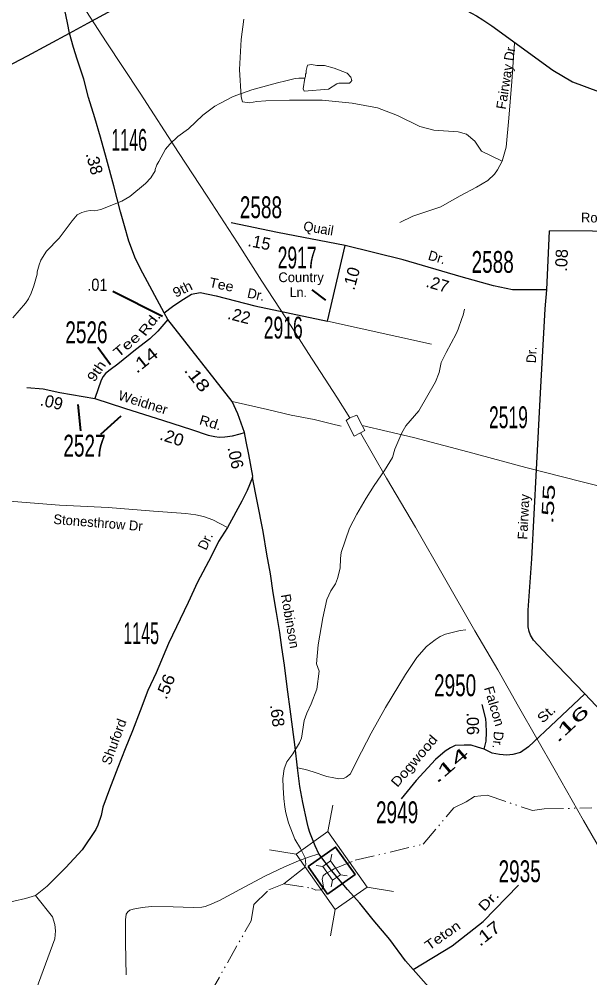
# Model space of a CAD drawing. Extents: x 379811 to 435220, y 199880 to 232769.
# Drawn here: x 401595 to 402772, y 212462 to 214437 of the extents above; entities that cross this region are included whole.
import ezdxf
from ezdxf.enums import TextEntityAlignment as Align

# ---------------------------------------------------------------- set-up
doc = ezdxf.new("R2010")
doc.units = 0
doc.header["$LTSCALE"] = 8
doc.linetypes.add('DASH_DOUBLE_DOT', pattern=[9.2, 5, -1.2, 0.3, -1.2, 0.3, -1.2])
doc.linetypes.add('LONG_DASHED', pattern=[7.5, 6, -1.5])
for name, color, linetype, lineweight in [('10', 7, 'Continuous', 40), ('11', 7, 'Continuous', 40), ('17', 7, 'Continuous', 40), ('31', 7, 'Continuous', 25), ('32', 7, 'Continuous', 25), ('35', 7, 'Continuous', 13), ('50', 7, 'Continuous', 13), ('56', 7, 'Continuous', 13), ('59', 7, 'DASH_DOUBLE_DOT', 13), ('62', 7, 'Continuous', 13), ('8', 7, 'Continuous', 25)]:
    doc.layers.add(name, color=color, linetype=linetype, lineweight=lineweight)

msp = doc.modelspace()

# ---------------------------------------------------------------- linework, layer by layer
at = {"layer": '11'}
for p, q in [((401788.039, 213876.535), (401890.402, 213824.535)), ((402198.719, 213879.028), (402226.766, 213857.512)), ((401757.553, 213761.258), (401783.573, 213725.59)), ((401722.104, 213588.492), (401716.905, 213643.107)), ((401763.69, 213581.99), (401805.276, 213619.701))]:
    msp.add_line(p, q, dxfattribs=at)
at = {"layer": '31', "lineweight": 35}
msp.add_lwpolyline([(402190.802, 212691.102), (402247.577, 212731.16), (402287.665, 212674.341), (402230.89, 212634.284)], close=True, dxfattribs=at)
at = {"layer": '32'}
for p, q in [((402682.861, 213879.103), (402688.134, 214000.666)), ((402230.801, 213814.474), (402266.916, 213970.308))]:
    msp.add_line(p, q, dxfattribs=at)
for points in [[(401699.317, 214408.11), (401736.99, 214428.584), (401786.153, 214455.536), (401817.147, 214472.641), (401854.711, 214494.16), (401885.279, 214513.847), (401940.587, 214545.206), (401981.199, 214569.567), (402017.537, 214593.409), (402041.317, 214609.736), (402061.623, 214621.657), (402082.464, 214634.097), (402094.755, 214639.798), (402107.58, 214644.981), (402134.566, 214648.869)], [(402134.566, 214648.869), (402151.666, 214646.796), (402176.781, 214636.948), (402255.598, 214583.593), (402283.876, 214562.544), (402303.379, 214549.874), (402335.477, 214526.024), (402359.642, 214508.15), (402374.085, 214499.599), (402390.72, 214490.92), (402406.768, 214485.004), (402434.263, 214476.363), (402456.649, 214470.255), (402493.916, 214461.964), (402517.511, 214454.808), (402538.246, 214443.361), (402550.937, 214435.188), (402569.234, 214422.982), (402695.298, 214331.579), (402735.644, 214307.355), (402789.338, 214288.016)], [(401699.317, 214408.11), (401694.774, 214429.102), (401689.431, 214455.536)], [(400868.095, 214138.326), (400902.562, 214160.354), (400944.778, 214189.898), (400982.184, 214216.333), (400998.75, 214227.736), (401016.385, 214237.065), (401036.691, 214244.322), (401058.066, 214251.578), (401076.235, 214256.243), (401115.511, 214258.057), (401159.865, 214252.874), (401230.402, 214245.617), (401295.061, 214240.953), (401324.452, 214240.953), (401349.033, 214242.508), (401372.546, 214246.654), (401423.846, 214264.796), (401510.949, 214308.334), (401612.747, 214360.943), (401699.317, 214408.11)], [(401893.936, 213831.688), (401849.997, 213913.541), (401834.913, 213943.22), (401821.364, 213979.257), (401812.493, 214010.638), (401804.097, 214039.565), (401790.529, 214093.111), (401775.391, 214149.206), (401762.823, 214193.449), (401750.917, 214233.402), (401738.284, 214275.513), (401728.498, 214312.961), (401714.546, 214354.465), (401707.6, 214378.307), (401699.317, 214408.11)], [(403112.9, 214271.195), (403132.899, 213997.552), (402688.134, 214000.666)], [(402266.916, 213970.308), (402127.976, 213997.552), (402032.269, 214016.949)], [(402682.861, 213879.103), (402611.876, 213879.103), (402573.27, 213887.559), (402506.022, 213905.679), (402386.469, 213940.712), (402266.916, 213970.308)], [(401893.936, 213831.688), (401911.371, 213844.977), (401928.182, 213856.755), (401950.599, 213870.043), (401968.554, 213873.502), (402001.658, 213866.419), (402081.36, 213845.883), (402230.801, 213814.474)], [(402761.499, 213047.076), (402685.433, 213125.013), (402655.436, 213157.573), (402649.008, 213167.964), (402646.151, 213175.584), (402644.722, 213184.59), (402644.722, 213219.229), (402652.221, 213324.876), (402661.864, 213508.806), (402670.077, 213666.41), (402679.362, 213840.295), (402682.861, 213879.103)], [(402059.955, 213585.336), (402045.834, 213623.997), (402034.567, 213648.801), (401902.03, 213817.796), (401893.936, 213831.688)], [(401902.03, 213817.796), (401881.031, 213794.051), (401864.604, 213778.117), (401835.32, 213755.256), (401798.537, 213725.814), (401782.824, 213714.383), (401773.361, 213706.59), (401768.361, 213700.701), (401764.076, 213692.734), (401751.22, 213655.325)], [(401611.231, 213678.186), (401644.443, 213675.415), (401679.262, 213667.621), (401751.22, 213655.325)], [(401751.22, 213655.325), (401812.287, 213635.235), (401892.459, 213610.122), (401950.49, 213591.244), (401984.773, 213579.813), (401998.701, 213576.696), (402007.629, 213575.656), (402019.414, 213576.003), (402034.769, 213578.427), (402050.483, 213582.584), (402059.955, 213585.336)], [(402076.373, 213492.352), (402076.708, 213495.318), (402068.413, 213539.675), (402062.829, 213566.808), (402059.955, 213585.336)], [(402076.373, 213492.352), (402064.945, 213466.027), (402054.232, 213443.859), (402024.948, 213389.823), (402006.021, 213360.38), (401991.023, 213329.898), (401963.167, 213276.555), (401943.883, 213234.989), (401902.815, 213150.818), (401877.817, 213089.855), (401860.675, 213053.83), (401844.962, 213011.572), (401828.892, 212970.352), (401813.893, 212933.636), (401798.894, 212894.84), (401781.753, 212850.503), (401767.825, 212813.441), (401764.254, 212796.121), (401757.112, 212776.031), (401753.541, 212767.025), (401724.971, 212725.459), (401691.7, 212688.876)], [(402239.139, 212683.025), (402213.264, 212716.968), (402205.212, 212733.906), (402194.615, 212761.37), (402191.579, 212770.301), (402188.817, 212781.719), (402179.709, 212823.031), (402174.09, 212855.599), (402168.687, 212894.667), (402164.476, 212936.965), (402155.381, 213005.261), (402147.932, 213061.428), (402141.841, 213106.024), (402136.846, 213142.535), (402132.655, 213173.347), (402125.592, 213214.068), (402118.969, 213255.203), (402113.066, 213293.937), (402106.066, 213334.717), (402098.024, 213381.386), (402085.765, 213443.921), (402076.373, 213492.352)], [(402761.499, 213047.076), (402702.218, 212990.962), (402645.436, 212937.965), (402628.295, 212926.188), (402612.581, 212922.032), (402600.44, 212920.646), (402585.441, 212922.032), (402570.442, 212924.803), (402554.015, 212933.116)], [(403137.542, 212907.484), (403092.188, 212889.125), (403041.477, 212874.577), (402978.268, 212859.683), (402958.983, 212856.219), (402948.984, 212858.297), (402940.414, 212861.761), (402930.414, 212869.382), (402907.559, 212895.707), (402818.994, 212985.766), (402761.499, 213047.076)], [(402554.015, 212933.116), (402557.586, 212949.05), (402558.3, 212967.754), (402557.586, 212985.766), (402556.872, 212995.465), (402549.729, 213024.561)], [(402554.015, 212933.116), (402539.73, 212937.273), (402526.874, 212941.429), (402512.589, 212941.429), (402494.019, 212940.736), (402484.02, 212935.887), (402473.307, 212928.959), (402453.308, 212911.64), (402413.311, 212867.996), (402382.599, 212830.586)], [(402407.21, 212478.886), (402391.67, 212496.46), (402359.16, 212540.973), (402324.623, 212580.94), (402297.128, 212615.484), (402271.777, 212643.688), (402239.139, 212683.025)], [(402407.21, 212478.886), (402487.844, 212527.767), (402551.439, 212577.885), (402624.308, 212652.419)], [(402439.506, 212442.363), (402407.21, 212478.886)]]:
    msp.add_lwpolyline(points, dxfattribs=at)
at = {"layer": '35'}
msp.add_line((402230.801, 213814.474), (402445, 213767.361), dxfattribs=at)
for points in [[(402590.705, 214144.263), (402548.363, 214164.799), (402534.665, 214185.335), (402517.23, 214199.832), (402499.795, 214204.664), (402449.981, 214208.287), (402421.338, 214215.536), (402375.261, 214238.488), (402334.164, 214254.192), (402281.86, 214263.856), (402219.593, 214269.897), (402152.344, 214269.897), (402103.776, 214268.688), (402085.096, 214266.877), (402070.152, 214264.46), (402055.711, 214266.335), (402052.76, 214276.597), (402049.241, 214332.778), (402052.903, 214394.935), (402058.4, 214436.651)], [(402590.705, 214144.263), (402599.149, 214172.726), (402604.826, 214232.802), (402610.653, 214308.177), (402615.951, 214387.396)], [(402380.14, 214017.504), (402406.394, 214030.709), (402464.694, 214050.257), (402482.122, 214060.215), (402504.086, 214072.719), (402537.987, 214090.781), (402561.384, 214104.675), (402575.231, 214117.18), (402580.961, 214126.443), (402590.705, 214144.263)], [(402034.567, 213648.801), (402061.717, 213642.854), (402107.04, 213632.697), (402156.221, 213621.019), (402203.405, 213611.842), (402238.958, 213603.383), (402259.064, 213598.503)], [(401452.135, 213453.557), (401566.412, 213444.551), (401678.546, 213435.545), (401778.896, 213431.042), (401872.46, 213423.422), (401938.527, 213418.226), (401959.239, 213415.455), (401974.952, 213411.991), (401994.236, 213405.063), (402024.948, 213389.823)], [(402168.687, 212894.667), (402185.115, 212891.204), (402201.542, 212886.354), (402229.397, 212876.655), (402243.682, 212873.884), (402254.395, 212871.806), (402263.68, 212872.499), (402269.394, 212875.27), (402277.965, 212882.198), (402291.535, 212908.523), (402320.818, 212966.023), (402350.459, 213019.019), (402391.885, 213086.91), (402414.74, 213121.549), (402434.738, 213144.41), (402452.594, 213158.265), (402463.307, 213165.193), (402474.021, 213170.042), (402504.376, 213177.317), (402515.804, 213178.702)], [(401815.595, 212467.793), (401814.887, 212498.805), (401814.146, 212536.772), (401814.28, 212581.485), (401815.538, 212592.794), (401819.108, 212597.871), (401823.469, 212600.85), (401830.247, 212603.084), (401848.478, 212606.803), (401868.236, 212608.583), (401912.442, 212607.854), (401954.263, 212606.953), (401971.534, 212607.162), (401978.962, 212608.706), (401987.844, 212611.914), (402008.195, 212621.181), (402050.059, 212643.826), (402103.013, 212672.114), (402142.311, 212690.628), (402171.169, 212702.809), (402191.833, 212710.296), (402213.264, 212716.968)], [(401691.7, 212688.876), (401652.832, 212650.919), (401628.771, 212631.714), (401608.373, 212625.527), (401560.52, 212614.443), (401514.988, 212602.493), (401438.386, 212585.001), (401398.389, 212574.955), (401389.104, 212570.799), (401376.962, 212564.564), (401366.249, 212559.022), (401357.5, 212551.574), (401347.143, 212542.568), (401339.644, 212534.948), (401332.858, 212526.635), (401327.502, 212515.551), (401322.859, 212503.774), (401321.431, 212499.617)], [(401628.771, 212631.714), (401663.785, 212587.561), (401668.809, 212571.314), (401670.484, 212558.317), (401668.809, 212542.071), (401635.312, 212451.09), (401598.465, 212334.116), (401581.716, 212269.13), (401569.992, 212223.64), (401573.342, 212205.769), (401586.741, 212152.156)]]:
    msp.add_lwpolyline(points, dxfattribs=at)
at = {"layer": '50'}
for p, q in [((402231.573, 212762.98), (402241.618, 212817.484)), ((402166.199, 212716.868), (402111.484, 212725.693)), ((402366.983, 212639.751), (402312.268, 212648.576)), ((402236.849, 212547.96), (402246.894, 212602.464))]:
    msp.add_line(p, q, dxfattribs=at)
at = {"layer": '50', "linetype": 'LONG_DASHED'}
for p, q in [((402237.318, 212702.786), (402239.829, 212716.412)), ((402220.975, 212691.258), (402207.296, 212693.465)), ((402238.638, 212649.032), (402241.149, 212662.658)), ((402271.171, 212671.979), (402257.492, 212674.186))]:
    msp.add_line(p, q, dxfattribs=at)
at = {"layer": '50'}
msp.add_lwpolyline([(402166.199, 212716.868), (402246.894, 212602.464), (402312.268, 212648.576), (402231.573, 212762.98)], close=True, dxfattribs=at)
at = {"layer": '50', "linetype": 'LONG_DASHED'}
msp.add_lwpolyline([(402220.975, 212691.258), (402241.149, 212662.658), (402257.492, 212674.186), (402237.318, 212702.786)], close=True, dxfattribs=at)
at = {"layer": '56'}
for points in [[(401709.824, 214489.953), (401774.931, 214389.762), (401844.572, 214284.188), (401923.475, 214162.167), (401982.601, 214071.98), (402044.964, 213975.899), (402095.332, 213896.653), (402144.78, 213821.278), (402191.366, 213748.064), (402250.002, 213657.831), (402277.078, 213615.222)], [(402277.078, 213615.222), (402269.356, 213610.026), (402285.831, 213577.927), (402298.591, 213584.312)], [(402302.355, 213599.815), (402291.587, 213620.944), (402277.078, 213615.222)], [(402302.355, 213599.815), (402307.654, 213589.467), (402298.591, 213584.312)], [(402302.355, 213599.815), (402408.174, 213574.892), (402519.772, 213545.4), (402639.77, 213513.276), (402755.635, 213483.656), (402844.157, 213461.696)], [(402298.591, 213584.312), (402352.742, 213490.981), (402412.272, 213389.984), (402472.248, 213285.557), (402534.41, 213176.793), (402581.57, 213096.363), (402624.244, 213020.888), (402699.858, 212888.962), (402758.588, 212785.732), (402816.835, 212684.651), (402877.93, 212570.856), (402938.401, 212458.606)]]:
    msp.add_lwpolyline(points, dxfattribs=at)
at = {"layer": '59'}
msp.add_lwpolyline([(401952.094, 212364.5), (402073.494, 212579.447), (402078.693, 212612.574), (402110.057, 212643), (402140.813, 212655.458), (402197.773, 212646.491), (402206.465, 212642.142), (402218.191, 212642.928), (402222.745, 212649.156), (402219.861, 212664.952), (402221.53, 212672.242), (402227.326, 212676.929), (402239.139, 212683.025), (402244.803, 212686.028), (402288.17, 212703.889), (402428.188, 212737.11), (402490.969, 212811.875), (402516.875, 212824.375), (402533.809, 212835.185), (402560.229, 212837.817), (402653.233, 212806.509), (402677.483, 212809.987), (402775.446, 212811.704)], dxfattribs=at)
at = {"layer": '62'}
for points in [[(402183.812, 214314.906), (402185.125, 214318.531), (402185.25, 214323.406), (402186.531, 214325.812), (402186.656, 214330.688), (402189.844, 214342.219), (402197.981, 214343.491), (402208.939, 214341.299), (402224.279, 214341.299), (402244.878, 214335.598), (402271.188, 214325.469)], [(402271.188, 214325.469), (402279.064, 214317.18), (402281.094, 214310.485), (402278.75, 214307.656), (402276.281, 214304.985), (402261.125, 214305.078), (402254.188, 214304.938), (402250.281, 214303.281), (402232.606, 214292.623)], [(401582.25, 213821.11), (401608.625, 213851.516), (401614.344, 213860.5), (401620.125, 213872.547), (401625.375, 213887.031), (401632.094, 213911.235), (401632.219, 213916.11), (401636.25, 213930.625), (401640.156, 213940.281), (401651.281, 213959.047), (401677.438, 213985.406), (401704.406, 214021.5), (401715.094, 214033.406), (401724.375, 214038.641), (401734.188, 214041.438), (401741.531, 214042.469), (401751.281, 214042.203), (401763.531, 214044.328), (401807.062, 214061.672), (401823.344, 214071.406), (401855.75, 214097.985), (401866.406, 214109.891), (401875.312, 214124.297), (401875.375, 214126.735), (401879.281, 214136.375), (401883.125, 214143.594), (401897.188, 214168.828), (401905.969, 214179.438), (401922.219, 214194.985), (401944.594, 214210.86), (401973.969, 214238.735), (401998.812, 214257.594), (402008.719, 214262.812), (402036.531, 214277.328), (402053.75, 214283.469), (402074.656, 214290.953), (402127.469, 214305.422), (402144.656, 214309.844), (402164.281, 214314.203), (402171.625, 214315.235), (402183.812, 214314.906)], [(402183.812, 214314.906), (402180.812, 214293.047), (402182.531, 214288.735), (402232.606, 214292.623)], [(402140.813, 212655.458), (402182.531, 212688.719), (402186.473, 212695.192), (402184.735, 212709.106), (402175, 212727.922), (402163.312, 212747.735), (402150.75, 212780.985), (402145.188, 212801.844), (402143.031, 212813.485), (402141.062, 212831.219), (402139.188, 212853.812), (402139.062, 212872.719), (402141.375, 212892.156), (402146.75, 212906.641), (402159.25, 212923.391), (402173.25, 212946.188), (402177.156, 212955.828), (402182.969, 212992.25), (402188.219, 213006.75), (402197.25, 213026.016), (402208.969, 213056.172), (402213.594, 213093.844), (402207.875, 213108.625), (402211.312, 213147.547), (402221.281, 213203.36), (402229.562, 213240.938), (402237.344, 213259.016), (402247.438, 213273.375), (402251.375, 213284.25), (402256.812, 213306.047), (402257.312, 213325.547), (402258.844, 213337.688), (402276, 213388.438), (402291.25, 213417.297), (402310.469, 213449.719), (402327, 213476.094), (402348.531, 213507.235), (402365.062, 213533.61), (402369.5, 213550.906), (402384.031, 213584.312), (402392.312, 213598.735), (402418.719, 213629.735), (402453.188, 213689.781), (402461, 213709.078), (402465.188, 213729.703), (402475.438, 213750.156), (402495.938, 213788.625), (402499.844, 213798.281), (402507.719, 213820.016), (402510.344, 213827.266), (402513.094, 213839.375)]]:
    msp.add_lwpolyline(points, dxfattribs=at)

# ---------------------------------------------------------------- texts
at = {"layer": '10'}
for s, rotation, p in [('Fairway Dr', 80.948, (402598.004, 214249.883)), ('Stonesthrow Dr', 355.358, (401665.209, 213397.045))]:
    msp.add_text(s, height=20, rotation=rotation, dxfattribs=at).set_placement(p)
at = {"layer": '11'}
for s, p in [('Rosewood', (402816.473, 214017.925)), ('Country', (402176.426, 213894.993))]:
    msp.add_text(s, height=20, dxfattribs=at).set_placement(p, align=Align.CENTER)
for s, rotation, p in [('Quail', 350.141, (402210.574, 213995.901)), ('Dr.', 343.668, (402453.755, 213936.626)), ('Dr.', 347.595, (402081.516, 213859.742)), ('Fairway', 87.194, (402644.907, 213411.081)), ('Dr.', 65.28, (401988.129, 213357.361)), ('Robinson', 279.84, (402144.131, 213194.959)), ('Dr.', 264.6, (402572.414, 212952.618))]:
    msp.add_text(s, height=20, rotation=rotation, dxfattribs=at).set_placement(p, align=Align.CENTER)
for s, rotation, width, p in [('Tee', 348.131, 1.1, (402010.315, 213880.187)), ('9th', 26.169, 1.1, (401936.332, 213871.684)), ('Rd.', 52.152, 1.3, (401871.668, 213803.168)), ('Tee', 39.994, 1.35, (401823.326, 213758.485)), ('Dr.', 87.194, 0.95, (402661.259, 213744.754)), ('9th', 55.603, 1.2, (401762.762, 213706.088)), ('Weidner', 342.577, 1.05, (401847.644, 213637.581)), ('Rd.', 343.207, 1.1, (401986.901, 213595.925)), ('Falcon', 286.412, 1.05, (402565.11, 213018.618)), ('St.', 42.539, 1.2, (402688.456, 212998.354)), ('Shuford', 69.725, 1.05, (401800.082, 212944.657)), ('Dogwood', 49.431, 1.15, (402417.027, 212902.322)), ('Dr.', 45.647, 1.3, (402569.781, 212613.892)), ('Teton', 35.117, 1.2, (402473.679, 212540.937))]:
    msp.add_text(s, height=20, rotation=rotation, dxfattribs=dict(at, width=width)).set_placement(p, align=Align.CENTER)
at = {"layer": '11', "width": 0.95}
msp.add_text('Ln.', height=20, dxfattribs=at).set_placement((402170.629, 213864.123), align=Align.CENTER)
at = {"layer": '17'}
for s, rotation, p in [('.38', 285.102, (401738.297, 214136.427)), ('.15', 348.543, (402087.944, 213964.852)), ('.08', 87.516, (402725.514, 213939.408)), ('.10', 74.72, (402292.011, 213899.371)), ('.27', 343.668, (402454.253, 213879.167)), ('.22', 345.551, (402045.705, 213813.763)), ('.09', 347.383, (401659.575, 213636.112)), ('.06', 281.628, (402029.333, 213531.132)), ('.68', 277.555, (402115.165, 213000.374)), ('.06', 270.676, (402518.052, 212985.118))]:
    msp.add_text(s, height=25, rotation=rotation, dxfattribs=at).set_placement(p, align=Align.CENTER)
for s, rotation, width, p in [('.01', 359.536, 0.9, (401756.402, 213877.128)), ('.14', 38.675, 1.3, (401860.935, 213724.524)), ('.18', 308.106, 1.3, (401952.577, 213689.391)), ('.20', 341.98, 1.05, (401906.423, 213563.516)), ('.55', 86.999, 1.75, (402698.155, 213437.009)), ('.56', 67.704, 1.1, (401908.202, 213057.307)), ('.16', 43.026, 2, (402738.656, 212976.266)), ('.14', 40.893, 1.95, (402490.324, 212890.599)), ('.17', 38.241, 1.25, (402567.736, 212543.356))]:
    msp.add_text(s, height=25, rotation=rotation, dxfattribs=dict(at, width=width)).set_placement(p, align=Align.CENTER)
at = {"layer": '8'}
for s, width, p in [('1146', 0.55, (401822.05, 214165.518)), ('2588', 0.65, (402093.598, 214026.736)), ('2917', 0.6, (402168.21, 213923.129)), ('2588', 0.65, (402571.224, 213914.096)), ('2526', 0.65, (401733.949, 213769.139)), ('2916', 0.6, (402139.584, 213778.772)), ('2519', 0.6, (402603.774, 213594.095)), ('2527', 0.65, (401729.902, 213535.564)), ('1145', 0.55, (401846.757, 213149.276)), ('2950', 0.65, (402493.857, 213041.951)), ('2949', 0.65, (402374.199, 212780.334)), ('2935', 0.65, (402626.907, 212658.777))]:
    msp.add_text(s, height=45, dxfattribs=dict(at, width=width)).set_placement(p, align=Align.CENTER)

doc.saveas('drawing.dxf')
